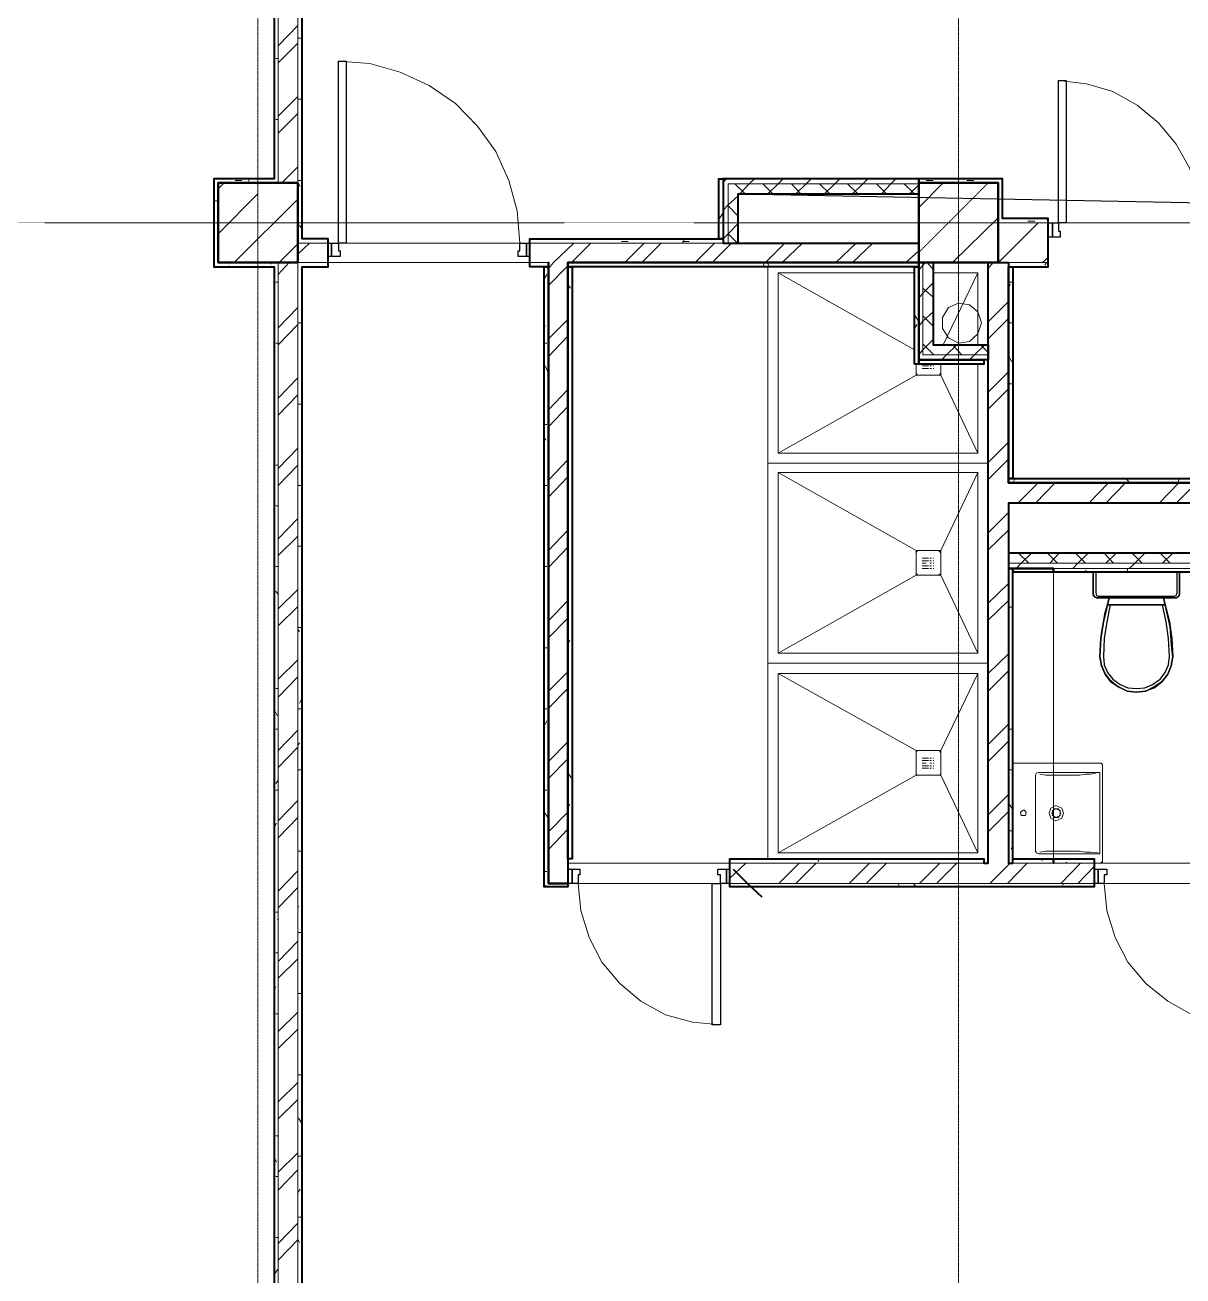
# Model space of a CAD drawing. Header units: millimetres. Extents: x -83618 to -12593, y -3271 to 55593.
# Drawn here: x -47438 to -41649, y 35159 to 41414 of the extents above; entities that cross this region are included whole.
import ezdxf

# ---------------------------------------------------------------- set-up
doc = ezdxf.new("R2010")
doc.units = ezdxf.units.MM
doc.linetypes.add('PDF_IMPORT', pattern=[1, 0.8, -0.2])
doc.layers.add('PDF _Геометрия', color=7, linetype='Continuous')

msp = doc.modelspace()

# ---------------------------------------------------------------- linework, layer by layer
at = {"layer": 'PDF _Геометрия', "linetype": 'PDF_IMPORT', "lineweight": 9, "ltscale": 0.786667}
for points in [[(-46273.17257, 17656.98676), (-46273.17257, 47496.07923)], [(-42771.40877, 17656.98676), (-42771.40877, 47496.07923)]]:
    msp.add_lwpolyline(points, dxfattribs=at)
at = {"layer": 'PDF _Геометрия', "lineweight": 18}
for points in [[(-46171.54944, 45899.74918), (-46171.54944, 44591.35134), (-46171.54944, 40623.81485), (-46171.54944, 44591.35134)], [(-45870.91434, 40323.17975), (-44964.77473, 40323.17975), (-45870.91434, 40323.17975), (-44964.77473, 40323.17975), (-44977.47762, 40484.08304), (-45019.8206, 40636.51774), (-45083.33505, 40780.48385), (-45176.48959, 40907.51277), (-45286.58132, 41021.83879), (-45417.84453, 41110.75903), (-45561.81064, 41178.50779), (-45714.24534, 41220.85076), (-45870.91434, 41233.55365)], [(-42271.7617, 40424.80288), (-41560.39977, 40424.80288), (-41577.33696, 40564.53469), (-41615.44564, 40695.79791), (-41683.19439, 40818.59252), (-41772.11463, 40924.44995), (-41877.97206, 41013.3702), (-42000.76668, 41081.11895), (-42132.0299, 41119.22763), (-42271.7617, 41136.16482)], [(-46171.54944, 40746.60947), (-46171.54944, 40793.18674), (-46171.54944, 40945.62144)], [(-43923.13762, 40323.17975), (-43923.13762, 40568.76899), (-43923.13762, 40619.58056), (-42970.42074, 40619.58056)], [(-43872.32605, 40323.17975), (-43872.32605, 40568.76899)], [(-42551.22532, 40424.80288), (-42322.57327, 40424.80288), (-42551.22532, 40424.80288), (-42572.39681, 40424.80288)], [(-42322.57327, 40225.79091), (-42521.58524, 40225.79091), (-42322.57327, 40225.79091), (-42322.57327, 40352.81983)], [(-46052.98912, 40323.17975), (-45921.7259, 40323.17975), (-46052.98912, 40323.17975), (-46074.1606, 40323.17975)], [(-46171.54944, 33624.52156), (-46171.54944, 33641.45875), (-46171.54944, 40225.79091), (-46171.54944, 33641.45875)], [(-44913.96317, 40225.79091), (-44913.96317, 40255.43099), (-44913.96317, 40225.79091), (-44820.80863, 40225.79091), (-44913.96317, 40225.79091), (-45921.7259, 40225.79091), (-45921.7259, 40255.43099), (-45921.7259, 40225.79091), (-46074.1606, 40225.79091), (-45921.7259, 40225.79091)], [(-46074.1606, 40225.79091), (-46074.1606, 40204.61943), (-46074.1606, 33624.52156), (-46074.1606, 40204.61943)], [(-42623.20837, 39764.25252), (-42898.43769, 39764.25252), (-42949.24926, 39764.25252), (-42949.24926, 40225.79091)], [(-42898.43769, 40225.79091), (-42623.20837, 40225.79091), (-42623.20837, 39815.06408)], [(-42623.20837, 39738.84673), (-42623.20837, 39222.26247), (-43724.12565, 39222.26247), (-43724.12565, 40204.61943)], [(-42991.59223, 39789.6583), (-43673.31408, 40174.97935), (-43673.31408, 39273.07404)], [(-42991.59223, 40174.97935), (-43673.31408, 40174.97935)], [(-42674.01994, 40174.97935), (-42898.43769, 40174.97935)], [(-42847.62612, 39815.06408), (-42674.01994, 40174.97935), (-42674.01994, 39815.06408)], [(-42983.12364, 39717.67525), (-42983.12364, 39662.62938)], [(-42860.32902, 39662.62938), (-42860.32902, 39717.67525)], [(-42674.01994, 39273.07404), (-42674.01994, 39717.67525)], [(-42974.65504, 39662.62938), (-42978.88934, 39666.86368), (-42983.12364, 39675.33228)], [(-42915.37488, 39709.20665), (-42906.90629, 39709.20665)], [(-42915.37488, 39696.50376), (-42906.90629, 39696.50376)], [(-42898.43769, 39709.20665), (-42894.20339, 39709.20665)], [(-42898.43769, 39696.50376), (-42894.20339, 39696.50376)], [(-42860.32902, 39675.33228), (-42864.56331, 39666.86368), (-42873.03191, 39662.62938)], [(-42674.01994, 39175.6852), (-43673.31408, 39175.6852), (-43673.31408, 38273.7799), (-42983.12364, 38663.33524), (-42860.32902, 38663.33524), (-42674.01994, 38273.7799), (-43673.31408, 38273.7799)], [(-42983.12364, 38663.33524), (-42983.12364, 38786.12986), (-43673.31408, 39175.6852)], [(-42860.32902, 38663.33524), (-42860.32902, 38786.12986), (-42674.01994, 39175.6852), (-42674.01994, 38273.7799)], [(-42983.12364, 38773.42697), (-42978.88934, 38781.89556), (-42974.65504, 38786.12986)], [(-42860.32902, 38786.12986), (-42983.12364, 38786.12986)], [(-42873.03191, 38786.12986), (-42864.56331, 38781.89556), (-42860.32902, 38773.42697)], [(-42953.48355, 38722.6154), (-42945.01496, 38722.6154)], [(-42940.78066, 38722.6154), (-42932.31207, 38722.6154)], [(-42915.37488, 38748.02119), (-42906.90629, 38748.02119)], [(-42915.37488, 38735.31829), (-42906.90629, 38735.31829)], [(-42915.37488, 38722.6154), (-42906.90629, 38722.6154)], [(-42898.43769, 38748.02119), (-42894.20339, 38748.02119)], [(-42898.43769, 38735.31829), (-42894.20339, 38735.31829)], [(-42898.43769, 38722.6154), (-42894.20339, 38722.6154)], [(-41280.93616, 38722.6154), (-42521.58524, 38722.6154)], [(-42974.65504, 38663.33524), (-42978.88934, 38667.56954), (-42983.12364, 38671.80384)], [(-42915.37488, 38709.91251), (-42906.90629, 38709.91251)], [(-42915.37488, 38697.20962), (-42906.90629, 38697.20962)], [(-42898.43769, 38709.91251), (-42894.20339, 38709.91251)], [(-42898.43769, 38697.20962), (-42894.20339, 38697.20962)], [(-42860.32902, 38671.80384), (-42864.56331, 38667.56954), (-42873.03191, 38663.33524)], [(-42297.16749, 37244.84568), (-42297.16749, 38680.27243), (-42297.16749, 37244.84568), (-42500.41375, 37244.84568), (-42500.41375, 38680.27243)], [(-43724.12565, 37244.84568), (-43724.12565, 38222.96833), (-42623.20837, 38222.96833), (-42623.20837, 37223.67419)], [(-42674.01994, 38172.15677), (-43673.31408, 38172.15677), (-43673.31408, 37274.48576), (-42983.12364, 37664.0411), (-42860.32902, 37664.0411), (-42674.01994, 37274.48576), (-43673.31408, 37274.48576)], [(-42983.12364, 37664.0411), (-42983.12364, 37786.83572), (-43673.31408, 38172.15677)], [(-42860.32902, 37664.0411), (-42860.32902, 37786.83572), (-42674.01994, 38172.15677), (-42674.01994, 37274.48576)], [(-42983.12364, 37774.13283), (-42978.88934, 37782.60142), (-42974.65504, 37786.83572)], [(-42860.32902, 37786.83572), (-42983.12364, 37786.83572)], [(-42873.03191, 37786.83572), (-42864.56331, 37782.60142), (-42860.32902, 37774.13283)], [(-42953.48355, 37723.32126), (-42945.01496, 37723.32126)], [(-42940.78066, 37723.32126), (-42932.31207, 37723.32126)], [(-42915.37488, 37748.72704), (-42906.90629, 37748.72704)], [(-42915.37488, 37736.02415), (-42906.90629, 37736.02415)], [(-42915.37488, 37723.32126), (-42906.90629, 37723.32126)], [(-42898.43769, 37748.72704), (-42894.20339, 37748.72704)], [(-42898.43769, 37736.02415), (-42894.20339, 37736.02415)], [(-42898.43769, 37723.32126), (-42894.20339, 37723.32126)], [(-42974.65504, 37664.0411), (-42978.88934, 37664.0411), (-42983.12364, 37672.50969)], [(-42915.37488, 37710.61837), (-42906.90629, 37710.61837)], [(-42915.37488, 37697.91548), (-42906.90629, 37697.91548)], [(-42898.43769, 37710.61837), (-42894.20339, 37710.61837)], [(-42898.43769, 37697.91548), (-42894.20339, 37697.91548)], [(-42860.32902, 37672.50969), (-42864.56331, 37664.0411), (-42873.03191, 37664.0411)], [(-44723.41979, 37244.84568), (-44723.41979, 37223.67419)], [(-44723.41979, 37194.03411), (-44723.41979, 37223.67419), (-43914.66902, 37223.67419), (-43914.66902, 37194.03411)], [(-42093.92122, 37194.03411), (-42093.92122, 37223.67419), (-41280.93616, 37223.67419)], [(-44672.60822, 37122.05106), (-44659.90533, 36986.55355), (-44617.56236, 36851.05603), (-44554.0479, 36728.26141), (-44465.12766, 36622.40398), (-44359.27023, 36533.48374), (-44236.47561, 36465.73499), (-44100.9781, 36427.62631), (-43961.24629, 36414.92342)], [(-43774.93721, 37122.05106), (-43825.74878, 37122.05106), (-43978.18348, 37122.05106)], [(-42043.10965, 37122.05106), (-42030.40676, 36986.55355), (-41988.06379, 36851.05603), (-41924.54933, 36728.26141), (-41835.62909, 36622.40398), (-41725.53736, 36533.48374), (-41602.74274, 36465.73499), (-41471.47953, 36427.62631), (-41331.74772, 36414.92342)], [(-46074.1606, 36021.13378), (-46074.1606, 36071.94535), (-46074.1606, 36224.38005)]]:
    msp.add_lwpolyline(points, dxfattribs=at)
at = {"layer": 'PDF _Геометрия', "lineweight": 40}
for points in [[(-46052.98912, 33323.88645), (-46052.98912, 40204.61943), (-45921.7259, 40204.61943), (-45921.7259, 40225.79091), (-45921.7259, 40323.17975), (-45921.7259, 40344.35124), (-46052.98912, 40344.35124), (-46052.98912, 44591.35134), (-46074.1606, 44591.35134), (-46171.54944, 44591.35134), (-46192.72092, 44591.35134), (-46192.72092, 40644.98634), (-46472.18454, 40644.98634), (-46493.35603, 40644.98634), (-46493.35603, 40204.61943), (-46472.18454, 40204.61943), (-46192.72092, 40204.61943), (-46192.72092, 33641.45875)], [(-41280.93616, 39023.25051), (-42521.58524, 39023.25051), (-42521.58524, 37223.67419), (-42500.41375, 37223.67419), (-42500.41375, 38697.20962), (-42521.58524, 38697.20962), (-42521.58524, 37223.67419), (-42500.41375, 37223.67419), (-42500.41375, 37244.84568), (-42297.16749, 37244.84568), (-42297.16749, 37223.67419), (-42297.16749, 37244.84568), (-42093.92122, 37244.84568), (-42093.92122, 37223.67419), (-42093.92122, 37122.05106), (-42093.92122, 37105.11387), (-43914.66902, 37105.11387), (-43914.66902, 37122.05106), (-43914.66902, 37223.67419), (-43914.66902, 37244.84568), (-42644.37986, 37244.84568), (-42644.37986, 37223.67419), (-42623.20837, 37223.67419), (-42623.20837, 40225.79091), (-42521.58524, 40225.79091), (-42521.58524, 40204.61943), (-42322.57327, 40204.61943), (-42322.57327, 40225.79091), (-42322.57327, 40424.80288), (-42322.57327, 40445.97437), (-42551.22532, 40445.97437), (-42551.22532, 40623.81485), (-42551.22532, 40644.98634), (-42970.42074, 40644.98634), (-42970.42074, 40623.81485), (-42572.39681, 40623.81485), (-42572.39681, 40225.79091), (-42970.42074, 40225.79091), (-42970.42074, 40623.81485), (-42572.39681, 40623.81485), (-42970.42074, 40623.81485), (-42970.42074, 40225.79091), (-42572.39681, 40225.79091), (-42572.39681, 40623.81485), (-42572.39681, 40424.80288), (-42572.39681, 40225.79091), (-42521.58524, 40225.79091), (-42521.58524, 39124.87364), (-39921.72675, 39124.87364)], [(-41280.93616, 38773.42697), (-42521.58524, 38773.42697), (-42521.58524, 38697.20962), (-42297.16749, 38697.20962), (-42500.41375, 38697.20962), (-42500.41375, 38680.27243), (-42297.16749, 38680.27243), (-42297.16749, 38697.20962), (-42297.16749, 38680.27243), (-41302.10764, 38680.27243)], [(-43897.73183, 37194.03411), (-43825.74878, 37122.05106), (-43753.76573, 37054.3023)]]:
    msp.add_lwpolyline(points, dxfattribs=at)
at = {"layer": 'PDF _Геометрия', "lineweight": 18}
for points in [[(-46074.1606, 40623.81485), (-46074.1606, 44591.35134)], [(-43948.5434, 40323.17975), (-44913.96317, 40323.17975)], [(-42674.01994, 39273.07404), (-43673.31408, 39273.07404), (-42983.12364, 39662.62938), (-42860.32902, 39662.62938)], [(-42623.20837, 39222.26247), (-42623.20837, 38222.96833), (-43724.12565, 38222.96833), (-43724.12565, 39222.26247)], [(-42297.16749, 38697.20962), (-41302.10764, 38697.20962)], [(-42644.37986, 37223.67419), (-43914.66902, 37223.67419)], [(-42093.92122, 37223.67419), (-42297.16749, 37223.67419), (-42500.41375, 37223.67419), (-42297.16749, 37223.67419)], [(-43914.66902, 37122.05106), (-42093.92122, 37122.05106)]]:
    msp.add_lwpolyline(points, close=True, dxfattribs=at)
at = {"layer": 'PDF _Геометрия', "lineweight": 9}
for points in [[(-46171.54944, 41309.771), (-46074.1606, 41411.39413)], [(-46074.1606, 41347.87968), (-46052.98912, 41347.87968)], [(-46171.54944, 41225.08506), (-46074.1606, 41322.47389)], [(-46184.25233, 41246.25654), (-46171.54944, 41246.25654)], [(-46188.48663, 41064.18176), (-46192.72092, 41055.71317)], [(-46171.54944, 40958.32433), (-46074.1606, 41055.71317)], [(-46074.1606, 41043.01028), (-46052.98912, 41043.01028)], [(-46171.54944, 40873.63839), (-46074.1606, 40971.02722)], [(-46184.25233, 40941.38714), (-46171.54944, 40941.38714)], [(-46154.61225, 40623.81485), (-46074.1606, 40704.2665)], [(-46442.54446, 40623.81485), (-46442.54446, 40623.81485)], [(-46387.4986, 40636.51774), (-46353.62422, 40636.51774)], [(-46315.51554, 40644.98634), (-46319.74984, 40632.28345)], [(-46074.1606, 40636.51774), (-46052.98912, 40636.51774)], [(-46061.45771, 40606.87766), (-46074.1606, 40628.04915)], [(-42932.31207, 40636.51774), (-42898.43769, 40636.51774)], [(-42729.0658, 40636.51774), (-42695.19142, 40636.51774)], [(-46489.12173, 40534.89461), (-46472.18454, 40534.89461)], [(-46052.98912, 40488.31734), (-46057.22341, 40479.84875)], [(-43948.5434, 40475.61445), (-43965.48059, 40445.97437)], [(-46052.98912, 40390.92851), (-46065.69201, 40412.09999)], [(-42551.22532, 40454.44296), (-42551.22532, 40454.44296)], [(-42424.1964, 40433.27148), (-42390.32203, 40433.27148)], [(-42322.57327, 40433.27148), (-42331.04186, 40445.97437)], [(-44499.00204, 40340.11694), (-44503.23634, 40344.35124)], [(-44139.08677, 40344.35124), (-44151.78967, 40323.17975)], [(-46074.1606, 40268.13389), (-46014.88044, 40323.17975)], [(-44820.80863, 40196.15083), (-44795.40284, 40225.79091), (-44693.77971, 40323.17975)], [(-44706.4826, 40225.79091), (-44609.09377, 40323.17975)], [(-44456.65907, 40331.64834), (-44422.78469, 40331.64834)], [(-44439.72188, 40225.79091), (-44342.33304, 40323.17975)], [(-44355.03593, 40225.79091), (-44257.6471, 40323.17975)], [(-44151.78967, 40331.64834), (-44117.91529, 40331.64834)], [(-44088.27521, 40225.79091), (-43990.88637, 40323.17975)], [(-44003.58926, 40225.79091), (-43906.20043, 40323.17975)], [(-43948.5434, 40331.64834), (-43948.5434, 40331.64834)], [(-43736.82854, 40225.79091), (-43639.4397, 40323.17975)], [(-43652.1426, 40225.79091), (-43550.51946, 40323.17975)], [(-43385.38187, 40225.79091), (-43283.75874, 40323.17975)], [(-43300.69593, 40225.79091), (-43199.07279, 40323.17975)], [(-43033.9352, 40225.79091), (-42970.42074, 40285.07108)], [(-46205.42382, 40225.79091), (-46209.65811, 40217.32232)], [(-46171.54944, 40166.51075), (-46116.50357, 40225.79091)], [(-43741.06284, 40225.79091), (-43749.53143, 40204.61943)], [(-43715.65705, 40204.61943), (-43728.35995, 40225.79091)], [(-42623.20837, 40196.15083), (-42597.80259, 40225.79091)], [(-42331.04186, 40225.79091), (-42339.51046, 40213.08802)], [(-46417.13868, 40204.61943), (-46417.13868, 40208.85373)], [(-44829.27722, 40166.51075), (-44841.98011, 40145.33927)], [(-44820.80863, 40111.46489), (-44723.41979, 40208.85373)], [(-46184.25233, 40128.40208), (-46171.54944, 40128.40208)], [(-44710.7169, 40098.762), (-44723.41979, 40115.69919)], [(-42521.58524, 40128.40208), (-42500.41375, 40128.40208)], [(-42513.11664, 40115.69919), (-42521.58524, 40098.762)], [(-42623.20837, 39929.39011), (-42521.58524, 40031.01324)], [(-46171.54944, 39899.75003), (-46074.1606, 40001.37316)], [(-46074.1606, 40018.31035), (-46074.1606, 40018.31035)], [(-46171.54944, 39815.06408), (-46074.1606, 39916.68722)], [(-46074.1606, 39925.15581), (-46052.98912, 39925.15581)], [(-44837.74582, 39908.21862), (-44841.98011, 39920.92151)], [(-44820.80863, 39844.70416), (-44723.41979, 39942.093)], [(-42978.88934, 39916.68722), (-42991.59223, 39895.51573)], [(-42970.42074, 39929.39011), (-42987.35793, 39959.03019)], [(-42623.20837, 39844.70416), (-42521.58524, 39946.3273)], [(-42521.58524, 39925.15581), (-42500.41375, 39925.15581)], [(-44820.80863, 39755.78392), (-44723.41979, 39857.40706)], [(-46184.25233, 39823.53268), (-46171.54944, 39823.53268)], [(-44841.98011, 39823.53268), (-44829.27722, 39823.53268)], [(-44719.18549, 39747.31533), (-44723.41979, 39743.08103)], [(-42504.64805, 39730.37814), (-42521.58524, 39760.01822)], [(-44825.04292, 39679.56657), (-44837.74582, 39709.20665)], [(-42623.20837, 39577.94344), (-42521.58524, 39679.56657)], [(-46171.54944, 39548.30336), (-46074.1606, 39649.92649)], [(-44820.80863, 39489.0232), (-44723.41979, 39590.64633)], [(-42623.20837, 39493.2575), (-42521.58524, 39594.88063)], [(-42521.58524, 39620.28641), (-42500.41375, 39620.28641)], [(-46171.54944, 39463.61742), (-46074.1606, 39565.24055)], [(-46074.1606, 39518.66328), (-46052.98912, 39518.66328)], [(-44820.80863, 39404.33725), (-44723.41979, 39505.96039)], [(-44841.98011, 39417.04015), (-44829.27722, 39417.04015)], [(-44833.51152, 39345.05709), (-44841.98011, 39332.3542)], [(-46171.54944, 39196.85669), (-46074.1606, 39298.47982)], [(-42623.20837, 39226.49677), (-42521.58524, 39328.1199)], [(-42517.35094, 39298.47982), (-42521.58524, 39285.77693)], [(-46184.25233, 39213.79388), (-46171.54944, 39213.79388)], [(-46171.54944, 39112.17075), (-46074.1606, 39213.79388)], [(-44820.80863, 39137.57653), (-44723.41979, 39239.19966)], [(-42623.20837, 39141.81083), (-42521.58524, 39243.43396)], [(-46171.54944, 39175.6852), (-46171.54944, 39175.6852)], [(-44820.80863, 39052.89059), (-44723.41979, 39154.51372)], [(-46074.1606, 39112.17075), (-46052.98912, 39112.17075)], [(-44841.98011, 39112.17075), (-44829.27722, 39112.17075)], [(-42487.71086, 39146.04512), (-42496.17946, 39129.10794)], [(-42475.00797, 39023.25051), (-42373.38484, 39124.87364)], [(-42386.08773, 39023.25051), (-42288.69889, 39124.87364)], [(-42119.327, 39023.25051), (-42021.93817, 39124.87364)], [(-42034.64106, 39023.25051), (-41937.25222, 39124.87364)], [(-41920.31503, 39129.10794), (-41933.01793, 39146.04512)], [(-41767.88033, 39023.25051), (-41670.4915, 39124.87364)], [(-41683.19439, 39023.25051), (-41581.57126, 39124.87364)], [(-41666.2572, 39146.04512), (-41674.7258, 39124.87364)], [(-46184.25233, 39010.54761), (-46171.54944, 39010.54761)], [(-42623.20837, 38875.0501), (-42521.58524, 38976.67324)], [(-46171.54944, 38845.41002), (-46074.1606, 38947.03316)], [(-46171.54944, 38760.72408), (-46074.1606, 38858.11291)], [(-44820.80863, 38786.12986), (-44723.41979, 38887.75299)], [(-42623.20837, 38790.36416), (-42521.58524, 38887.75299)], [(-46074.1606, 38807.30135), (-46052.98912, 38807.30135)], [(-44820.80863, 38701.44392), (-44723.41979, 38803.06705)], [(-46184.25233, 38705.67821), (-46171.54944, 38705.67821)], [(-44841.98011, 38705.67821), (-44829.27722, 38705.67821)], [(-42259.05881, 38697.20962), (-42259.05881, 38697.20962)], [(-42132.0299, 38680.27243), (-42136.26419, 38688.74103)], [(-41924.54933, 38697.20962), (-41928.78363, 38684.50673)], [(-46171.54944, 38493.96335), (-46074.1606, 38591.35219)], [(-42623.20837, 38523.60343), (-42521.58524, 38620.99227)], [(-46171.54944, 38565.94641), (-46184.25233, 38582.88359)], [(-44820.80863, 38434.68319), (-44723.41979, 38536.30633)], [(-42623.20837, 38438.91749), (-42521.58524, 38536.30633)], [(-46171.54944, 38409.27741), (-46074.1606, 38506.66625)], [(-42521.58524, 38502.43195), (-42500.41375, 38502.43195)], [(-46074.1606, 38400.80881), (-46052.98912, 38400.80881)], [(-44820.80863, 38349.99725), (-44723.41979, 38447.38608)], [(-46065.69201, 38379.63733), (-46074.1606, 38392.34022)], [(-44841.98011, 38299.18568), (-44829.27722, 38299.18568)], [(-44714.9512, 38337.29436), (-44723.41979, 38320.35717)], [(-46171.54944, 38142.51668), (-46074.1606, 38239.90552)], [(-42623.20837, 38172.15677), (-42521.58524, 38269.5456)], [(-46188.48663, 38189.09395), (-46192.72092, 38193.32825)], [(-46171.54944, 38053.59644), (-46074.1606, 38155.21958)], [(-44820.80863, 38083.23652), (-44723.41979, 38180.62536)], [(-42623.20837, 38083.23652), (-42521.58524, 38184.85966)], [(-46184.25233, 38095.93942), (-46171.54944, 38095.93942)], [(-44820.80863, 37998.55058), (-44723.41979, 38095.93942)], [(-46052.98912, 38049.36215), (-46065.69201, 38023.95636)], [(-46188.48663, 38015.48777), (-46192.72092, 38011.25347)], [(-46175.78374, 37960.4419), (-46192.72092, 37990.08198)], [(-46074.1606, 37994.31628), (-46052.98912, 37994.31628)], [(-44841.98011, 37994.31628), (-44829.27722, 37994.31628)], [(-46052.98912, 37951.97331), (-46052.98912, 37951.97331)], [(-44829.27722, 37935.03612), (-44841.98011, 37909.63034)], [(-42623.20837, 37816.4758), (-42521.58524, 37918.09893)], [(-46184.25233, 37892.69315), (-46171.54944, 37892.69315)], [(-46171.54944, 37786.83572), (-46074.1606, 37888.45885)], [(-42521.58524, 37892.69315), (-42500.41375, 37892.69315)], [(-46171.54944, 37702.14977), (-46074.1606, 37803.77291)], [(-46065.69201, 37824.94439), (-46074.1606, 37812.2415)], [(-44820.80863, 37731.78985), (-44723.41979, 37829.17869)], [(-42623.20837, 37731.78985), (-42521.58524, 37833.41299)], [(-44820.80863, 37647.10391), (-44723.41979, 37744.49275)], [(-42521.58524, 37727.55556), (-42521.58524, 37727.55556)], [(-42500.41375, 37723.32126), (-42060.04684, 37723.32126), (-42500.41375, 37723.32126), (-42500.41375, 37719.08696), (-42500.41375, 37244.84568)], [(-46074.1606, 37689.44688), (-46052.98912, 37689.44688)], [(-44702.2483, 37642.86961), (-44719.18549, 37668.2754)], [(-42521.58524, 37689.44688), (-42500.41375, 37689.44688)], [(-42364.91624, 37668.2754), (-42335.27616, 37664.0411), (-42305.63608, 37664.0411), (-42280.2303, 37664.0411), (-42250.59022, 37664.0411), (-42220.95014, 37664.0411), (-42195.54435, 37664.0411), (-42165.90427, 37664.0411), (-42136.26419, 37668.2754), (-42110.85841, 37668.2754), (-42072.74973, 37676.74399)], [(-46171.54944, 37638.63532), (-46184.25233, 37621.69813)], [(-46184.25233, 37587.82375), (-46171.54944, 37587.82375)], [(-44841.98011, 37587.82375), (-44829.27722, 37587.82375)], [(-46171.54944, 37435.38905), (-46074.1606, 37537.01218)], [(-42623.20837, 37465.02913), (-42521.58524, 37566.65226)], [(-44825.04292, 37452.32624), (-44841.98011, 37477.73202)], [(-44820.80863, 37380.34319), (-44723.41979, 37477.73202)], [(-44714.9512, 37515.8407), (-44723.41979, 37507.3721)], [(-42623.20837, 37380.34319), (-42521.58524, 37481.96632)], [(-42504.64805, 37498.90351), (-42521.58524, 37524.30929)], [(-46180.01803, 37422.68616), (-46192.72092, 37401.51467)], [(-46171.54944, 37350.70311), (-46074.1606, 37452.32624)], [(-44702.2483, 37439.62335), (-44702.2483, 37443.85764)], [(-44820.80863, 37291.42294), (-44723.41979, 37393.04608)], [(-42521.58524, 37384.57748), (-42500.41375, 37384.57748)], [(-46074.1606, 37282.95435), (-46052.98912, 37282.95435)], [(-42500.41375, 37287.18865), (-42508.88235, 37299.89154)], [(-42364.91624, 37278.72005), (-42335.27616, 37282.95435), (-42305.63608, 37282.95435), (-42280.2303, 37282.95435), (-42250.59022, 37282.95435), (-42220.95014, 37282.95435), (-42195.54435, 37282.95435), (-42165.90427, 37282.95435), (-42136.26419, 37278.72005), (-42110.85841, 37278.72005), (-42072.74973, 37274.48576)], [(-43914.66902, 37147.45684), (-43834.21738, 37223.67419)], [(-43766.46862, 37240.61138), (-43766.46862, 37244.84568)], [(-43669.07978, 37122.05106), (-43567.45665, 37223.67419)], [(-43584.39384, 37122.05106), (-43482.77071, 37223.67419)], [(-43465.83352, 37244.84568), (-43474.30211, 37232.14278)], [(-43317.63312, 37122.05106), (-43216.00998, 37223.67419)], [(-43232.94717, 37122.05106), (-43131.32404, 37223.67419)], [(-42966.18645, 37122.05106), (-42864.56331, 37223.67419)], [(-42881.5005, 37122.05106), (-42779.87737, 37223.67419)], [(-42614.73978, 37122.05106), (-42513.11664, 37223.67419)], [(-42525.81954, 37122.05106), (-42428.4307, 37223.67419)], [(-42352.21335, 37236.37708), (-42360.68194, 37244.84568)], [(-42259.05881, 37122.05106), (-42161.66998, 37223.67419)], [(-42229.41873, 37223.67419), (-42233.65303, 37227.90849)], [(-42051.57825, 37227.90849), (-42055.81255, 37223.67419), (-42060.04684, 37223.67419), (-42055.81255, 37227.90849), (-42051.57825, 37232.14278)], [(-46171.54944, 37083.94238), (-46074.1606, 37185.56551)], [(-44841.98011, 37181.33122), (-44829.27722, 37181.33122)], [(-42174.37287, 37122.05106), (-42093.92122, 37206.737)], [(-46171.54944, 36999.25644), (-46074.1606, 37100.87957)], [(-44833.51152, 37113.58246), (-44837.74582, 37105.11387)], [(-44723.41979, 37122.05106), (-44723.41979, 37126.28535)], [(-43067.80958, 37122.05106), (-43072.04388, 37113.58246)], [(-42983.12364, 37105.11387), (-42995.82653, 37122.05106)], [(-42246.35592, 37122.05106), (-42250.59022, 37113.58246)], [(-46184.25233, 36978.08495), (-46171.54944, 36978.08495)], [(-46069.9263, 37007.72503), (-46074.1606, 36999.25644)], [(-46171.54944, 36939.97628), (-46175.78374, 36944.21057)], [(-46074.1606, 36876.46182), (-46052.98912, 36876.46182)], [(-46184.25233, 36774.83868), (-46171.54944, 36774.83868)], [(-46171.54944, 36732.49571), (-46074.1606, 36834.11885)], [(-46171.54944, 36647.80977), (-46074.1606, 36745.1986)], [(-46184.25233, 36605.4668), (-46192.72092, 36588.52961)], [(-46074.1606, 36571.59242), (-46052.98912, 36571.59242)], [(-46184.25233, 36469.96928), (-46171.54944, 36469.96928)], [(-46171.54944, 36381.04904), (-46074.1606, 36478.43788)], [(-46171.54944, 36296.3631), (-46074.1606, 36393.75193)], [(-46074.1606, 36165.09989), (-46052.98912, 36165.09989)], [(-46171.54944, 36029.60237), (-46074.1606, 36126.99121)], [(-46171.54944, 35944.91643), (-46074.1606, 36042.30527)], [(-46052.98912, 35919.51065), (-46069.9263, 35949.15073)], [(-46184.25233, 35860.23049), (-46171.54944, 35860.23049)], [(-46171.54944, 35678.15571), (-46074.1606, 35775.54454)], [(-46180.01803, 35728.96727), (-46192.72092, 35754.37306)], [(-46074.1606, 35758.60735), (-46052.98912, 35758.60735)], [(-46052.98912, 35716.26438), (-46057.22341, 35720.49868)], [(-46184.25233, 35656.98422), (-46171.54944, 35656.98422)], [(-46171.54944, 35589.23546), (-46074.1606, 35690.8586)], [(-46061.45771, 35593.46976), (-46074.1606, 35576.53257)], [(-46171.54944, 35322.47474), (-46074.1606, 35424.09787)], [(-46074.1606, 35453.73795), (-46052.98912, 35453.73795)], [(-46184.25233, 35352.11482), (-46171.54944, 35352.11482)], [(-46171.54944, 35237.7888), (-46074.1606, 35339.41193)], [(-46065.69201, 35326.70904), (-46074.1606, 35343.64623)], [(-46175.78374, 35191.21153), (-46192.72092, 35165.80574)]]:
    msp.add_lwpolyline(points, dxfattribs=at)
at = {"layer": 'PDF _Геометрия', "lineweight": 30}
for points in [[(-45870.91434, 40323.17975), (-45870.91434, 41233.55365), (-45832.80566, 41233.55365), (-45832.80566, 40323.17975)], [(-42271.7617, 40424.80288), (-42271.7617, 41136.16482), (-42233.65303, 41136.16482), (-42233.65303, 40424.80288)], [(-42322.57327, 40352.81983), (-42322.57327, 40424.80288), (-42301.40178, 40424.80288), (-42301.40178, 40352.81983)], [(-42301.40178, 40424.80288), (-42271.7617, 40424.80288), (-42271.7617, 40382.45991), (-42263.29311, 40382.45991), (-42263.29311, 40352.81983), (-42301.40178, 40352.81983)], [(-45921.7259, 40255.43099), (-45921.7259, 40323.17975), (-45904.78871, 40323.17975), (-45904.78871, 40255.43099)], [(-45904.78871, 40323.17975), (-45870.91434, 40323.17975), (-45870.91434, 40285.07108), (-45862.44574, 40285.07108), (-45862.44574, 40255.43099), (-45904.78871, 40255.43099)], [(-44973.24333, 40255.43099), (-44973.24333, 40285.07108), (-44964.77473, 40285.07108), (-44964.77473, 40323.17975), (-44930.90035, 40323.17975), (-44930.90035, 40255.43099)], [(-44930.90035, 40323.17975), (-44913.96317, 40323.17975), (-44913.96317, 40255.43099), (-44930.90035, 40255.43099)], [(-42098.15552, 38620.99227), (-42098.15552, 38625.22657), (-42098.15552, 38629.46086), (-42098.15552, 38633.69516), (-42098.15552, 38637.92946), (-42098.15552, 38633.69516), (-42098.15552, 38629.46086), (-42098.15552, 38625.22657)], [(-41666.2572, 38637.92946), (-41666.2572, 38633.69516), (-41666.2572, 38629.46086), (-41666.2572, 38625.22657), (-41666.2572, 38620.99227), (-41666.2572, 38625.22657), (-41666.2572, 38629.46086), (-41666.2572, 38633.69516)], [(-42026.17246, 38515.13484), (-42017.70387, 38549.00922), (-42026.17246, 38515.13484), (-42047.34395, 38430.4489), (-42060.04684, 38345.76295), (-42064.28114, 38256.84271), (-42060.04684, 38345.76295), (-42047.34395, 38430.4489)], [(-41738.24025, 38515.13484), (-41750.94315, 38515.13484), (-42013.46957, 38515.13484), (-42026.17246, 38515.13484)], [(-41704.36588, 38345.76295), (-41700.13158, 38256.84271), (-41708.60017, 38210.26544), (-41725.53736, 38167.92247), (-41755.17744, 38129.81379), (-41793.28612, 38104.40801), (-41835.62909, 38083.23652), (-41793.28612, 38104.40801), (-41755.17744, 38129.81379), (-41725.53736, 38167.92247), (-41708.60017, 38210.26544), (-41700.13158, 38256.84271)], [(-41882.20636, 38079.00223), (-41835.62909, 38083.23652), (-41882.20636, 38079.00223), (-41928.78363, 38083.23652), (-41971.1266, 38104.40801), (-42009.23528, 38129.81379), (-42038.87536, 38167.92247), (-42055.81255, 38210.26544), (-42038.87536, 38167.92247), (-42009.23528, 38129.81379), (-41971.1266, 38104.40801), (-41928.78363, 38083.23652)], [(-44702.2483, 37122.05106), (-44723.41979, 37122.05106), (-44723.41979, 37194.03411), (-44702.2483, 37194.03411)], [(-44664.13963, 37194.03411), (-44664.13963, 37164.39403), (-44672.60822, 37164.39403), (-44672.60822, 37122.05106), (-44702.2483, 37122.05106), (-44702.2483, 37194.03411)], [(-43931.60621, 37122.05106), (-43961.24629, 37122.05106), (-43961.24629, 37164.39403), (-43973.94918, 37164.39403), (-43973.94918, 37194.03411), (-43931.60621, 37194.03411)], [(-43914.66902, 37194.03411), (-43914.66902, 37122.05106), (-43931.60621, 37122.05106), (-43931.60621, 37194.03411)], [(-42072.74973, 37122.05106), (-42093.92122, 37122.05106), (-42093.92122, 37194.03411), (-42072.74973, 37194.03411)], [(-42030.40676, 37194.03411), (-42030.40676, 37164.39403), (-42043.10965, 37164.39403), (-42043.10965, 37122.05106), (-42072.74973, 37122.05106), (-42072.74973, 37194.03411)], [(-43961.24629, 37122.05106), (-43961.24629, 36414.92342), (-44003.58926, 36414.92342), (-44003.58926, 37122.05106)]]:
    msp.add_lwpolyline(points, close=True, dxfattribs=at)
at = {"layer": 'PDF _Геометрия', "color": 49, "lineweight": 9, "true_color": 0x474747}
for points in [[(-46472.18454, 40594.17477), (-46442.54446, 40623.81485)], [(-42970.42074, 40501.02023), (-42847.62612, 40623.81485)], [(-46472.18454, 40369.75702), (-46273.17257, 40568.76899)], [(-46391.73289, 40225.79091), (-46074.1606, 40543.36321)], [(-42801.04886, 40225.79091), (-42572.39681, 40450.20867)], [(-42568.16251, 40230.02521), (-42373.38484, 40424.80288)], [(-46167.31514, 40225.79091), (-46074.1606, 40318.94545)], [(-42352.21335, 40225.79091), (-42322.57327, 40251.1967)]]:
    msp.add_lwpolyline(points, dxfattribs=at)
at = {"layer": 'PDF _Геометрия', "lineweight": 40}
for points in [[(-46472.18454, 40225.79091), (-46472.18454, 40623.81485), (-46074.1606, 40623.81485), (-46074.1606, 40225.79091), (-46074.1606, 40623.81485), (-46472.18454, 40623.81485)], [(-46192.72092, 40225.79091), (-46171.54944, 40225.79091), (-46074.1606, 40225.79091), (-46074.1606, 40323.17975), (-46074.1606, 40623.81485), (-46171.54944, 40623.81485), (-46192.72092, 40623.81485), (-46472.18454, 40623.81485), (-46472.18454, 40225.79091), (-46074.1606, 40225.79091), (-46472.18454, 40225.79091)], [(-43948.5434, 40344.35124), (-43948.5434, 40323.17975), (-42970.42074, 40323.17975), (-42970.42074, 40225.79091), (-44723.41979, 40225.79091), (-44723.41979, 37122.05106), (-44723.41979, 37105.11387), (-44820.80863, 37105.11387), (-44841.98011, 37105.11387), (-44841.98011, 40204.61943), (-44820.80863, 40204.61943), (-44820.80863, 37122.05106), (-44723.41979, 37122.05106), (-44820.80863, 37122.05106), (-44820.80863, 40225.79091), (-44820.80863, 40204.61943), (-44913.96317, 40204.61943), (-44913.96317, 40225.79091), (-44913.96317, 40323.17975), (-44913.96317, 40344.35124), (-43948.5434, 40344.35124), (-43969.71489, 40344.35124), (-43969.71489, 40644.98634), (-43948.5434, 40644.98634)], [(-43872.32605, 40323.17975), (-43872.32605, 40568.76899), (-42970.42074, 40568.76899), (-42970.42074, 40644.98634), (-43948.5434, 40644.98634), (-43948.5434, 40619.58056), (-43948.5434, 40568.76899), (-43948.5434, 40323.17975)], [(-44723.41979, 40225.79091), (-42970.42074, 40225.79091), (-42970.42074, 40204.61943), (-44723.41979, 40204.61943)], [(-42949.24926, 39738.84673), (-42970.42074, 39738.84673), (-42644.37986, 39738.84673), (-42644.37986, 39717.67525), (-42970.42074, 39717.67525), (-42970.42074, 39738.84673), (-42970.42074, 40225.79091), (-42898.43769, 40225.79091), (-42898.43769, 39815.06408), (-42623.20837, 39815.06408), (-42623.20837, 39738.84673), (-42898.43769, 39738.84673)], [(-44723.41979, 37244.84568), (-44723.41979, 40204.61943), (-44702.2483, 40204.61943), (-44702.2483, 37244.84568)], [(-42991.59223, 39717.67525), (-42991.59223, 40204.61943), (-42970.42074, 40204.61943), (-42970.42074, 39717.67525)], [(-42521.58524, 39146.04512), (-42521.58524, 40204.61943), (-42500.41375, 40204.61943), (-42500.41375, 39146.04512)], [(-39942.89824, 39124.87364), (-42521.58524, 39124.87364), (-42521.58524, 39146.04512), (-39942.89824, 39146.04512)]]:
    msp.add_lwpolyline(points, close=True, dxfattribs=at)
at = {"layer": 'PDF _Геометрия', "color": 251, "lineweight": 9, "true_color": 0x515151}
for points in [[(-43948.5434, 40628.04915), (-43931.60621, 40644.98634)], [(-43838.45167, 40568.76899), (-43889.26324, 40619.58056)], [(-43863.85746, 40568.76899), (-43817.28019, 40619.58056), (-43791.8744, 40644.98634)], [(-43698.71986, 40568.76899), (-43749.53143, 40619.58056)], [(-43724.12565, 40568.76899), (-43673.31408, 40619.58056), (-43647.9083, 40644.98634)], [(-43558.98806, 40568.76899), (-43605.56533, 40619.58056)], [(-43584.39384, 40568.76899), (-43533.58227, 40619.58056), (-43508.17649, 40644.98634)], [(-43415.02195, 40568.76899), (-43465.83352, 40619.58056)], [(-43440.42773, 40568.76899), (-43389.61617, 40619.58056), (-43364.21038, 40644.98634)], [(-43275.29014, 40568.76899), (-43326.10171, 40619.58056)], [(-43300.69593, 40568.76899), (-43249.88436, 40619.58056), (-43224.47858, 40644.98634)], [(-43131.32404, 40568.76899), (-43182.1356, 40619.58056)], [(-43156.72982, 40568.76899), (-43110.15255, 40619.58056), (-43084.74677, 40644.98634)], [(-42991.59223, 40568.76899), (-43042.4038, 40619.58056)], [(-43016.99801, 40568.76899), (-42970.42074, 40615.34626)], [(-43948.5434, 40488.31734), (-43923.13762, 40513.72312), (-43872.32605, 40560.30039)], [(-43872.32605, 40458.67726), (-43923.13762, 40509.48883)], [(-43948.5434, 40344.35124), (-43923.13762, 40369.75702), (-43872.32605, 40420.56859)], [(-43876.56035, 40323.17975), (-43923.13762, 40369.75702)], [(-42970.42074, 40187.68224), (-42949.24926, 40213.08802), (-42936.54637, 40225.79091)], [(-42898.43769, 40191.91654), (-42928.07777, 40225.79091)], [(-42970.42074, 40047.95043), (-42949.24926, 40073.35621), (-42898.43769, 40124.16778)], [(-42898.43769, 40052.18473), (-42949.24926, 40098.762)], [(-42970.42074, 39908.21862), (-42949.24926, 39933.62441), (-42898.43769, 39980.20168)], [(-42898.43769, 39908.21862), (-42949.24926, 39959.03019)], [(-42970.42074, 39764.25252), (-42949.24926, 39789.6583), (-42898.43769, 39840.46987)], [(-42894.20339, 39764.25252), (-42898.43769, 39768.48682), (-42949.24926, 39819.29838)], [(-42856.09472, 39738.84673), (-42830.68894, 39764.25252), (-42779.87737, 39815.06408)], [(-42754.47159, 39764.25252), (-42801.04886, 39815.06408)], [(-42716.36291, 39738.84673), (-42690.95713, 39764.25252), (-42640.14556, 39815.06408)], [(-42623.20837, 39776.95541), (-42661.31705, 39815.06408)], [(-42483.47656, 38697.20962), (-42458.07078, 38722.6154), (-42407.25921, 38773.42697)], [(-42419.96211, 38722.6154), (-42470.77367, 38773.42697)], [(-42275.996, 38722.6154), (-42326.80757, 38773.42697)], [(-42314.10468, 38722.6154), (-42267.52741, 38773.42697)], [(-42199.77865, 38697.20962), (-42174.37287, 38722.6154), (-42123.5613, 38773.42697)], [(-42136.26419, 38722.6154), (-42187.07576, 38773.42697)], [(-41996.53238, 38722.6154), (-42043.10965, 38773.42697)], [(-42034.64106, 38722.6154), (-41983.82949, 38773.42697)], [(-41916.08074, 38697.20962), (-41890.67495, 38722.6154), (-41839.86339, 38773.42697)], [(-41852.56628, 38722.6154), (-41903.37785, 38773.42697)], [(-41712.83447, 38722.6154), (-41763.64604, 38773.42697)], [(-41750.94315, 38722.6154), (-41700.13158, 38773.42697)]]:
    msp.add_lwpolyline(points, dxfattribs=at)
at = {"layer": 'PDF _Геометрия', "color": 49, "linetype": 'PDF_IMPORT', "lineweight": 9, "ltscale": 0.094281, "true_color": 0x474747}
msp.add_lwpolyline([(-42970.42074, 40276.60248), (-42623.20837, 40623.81485)], dxfattribs=at)
at = {"layer": 'PDF _Геометрия', "linetype": 'PDF_IMPORT', "lineweight": 18, "ltscale": 0.358333}
msp.add_lwpolyline([(-43872.32605, 40568.76899), (-36419.96295, 40424.80288)], dxfattribs=at)
at = {"layer": 'PDF _Геометрия', "linetype": 'PDF_IMPORT', "lineweight": 9, "ltscale": 0.833333}
msp.add_lwpolyline([(-55940.07311, 40424.80288), (-28175.78628, 40424.80288)], dxfattribs=at)
at = {"layer": 'PDF _Геометрия', "lineweight": 9}
for points in [[(-42657.08275, 39925.15581), (-42674.01994, 39980.20168), (-42716.36291, 40014.07605), (-42771.40877, 40022.54465), (-42822.22034, 40001.37316), (-42851.86042, 39950.5616), (-42851.86042, 39895.51573), (-42822.22034, 39848.93846), (-42771.40877, 39823.53268), (-42716.36291, 39832.00127), (-42674.01994, 39870.10995)], [(-42060.04684, 37723.32126), (-42055.81255, 37723.32126), (-42051.57825, 37714.85267), (-42055.81255, 37723.32126)], [(-42051.57825, 37232.14278), (-42051.57825, 37714.85267)], [(-42386.08773, 37664.0411), (-42381.85343, 37672.50969), (-42373.38484, 37676.74399), (-42064.28114, 37676.74399), (-42064.28114, 37270.25146), (-42369.15054, 37270.25146), (-42381.85343, 37274.48576), (-42386.08773, 37282.95435)], [(-42445.36789, 37490.43491), (-42462.30508, 37477.73202), (-42458.07078, 37460.79483), (-42436.89929, 37460.79483), (-42432.665, 37477.73202)], [(-42246.35592, 37473.49772), (-42254.82451, 37498.90351), (-42284.46459, 37511.6064), (-42309.87038, 37498.90351), (-42318.33897, 37473.49772), (-42309.87038, 37448.09194), (-42284.46459, 37435.38905), (-42254.82451, 37448.09194)], [(-42259.05881, 37473.49772), (-42271.7617, 37494.66921), (-42292.93319, 37494.66921), (-42305.63608, 37473.49772), (-42292.93319, 37452.32624), (-42271.7617, 37452.32624)], [(-42284.46459, 37494.66921), (-42301.40178, 37486.20062), (-42301.40178, 37460.79483), (-42284.46459, 37452.32624), (-42263.29311, 37460.79483), (-42263.29311, 37486.20062)], [(-42093.92122, 37223.67419), (-42060.04684, 37223.67419)]]:
    msp.add_lwpolyline(points, close=True, dxfattribs=at)
at = {"layer": 'PDF _Геометрия', "linetype": 'PDF_IMPORT', "lineweight": 18, "ltscale": 0.003333}
for points in [[(-42953.48355, 39709.20665), (-42919.60918, 39709.20665)], [(-42953.48355, 39696.50376), (-42919.60918, 39696.50376)], [(-42953.48355, 38748.02119), (-42919.60918, 38748.02119)], [(-42953.48355, 38735.31829), (-42919.60918, 38735.31829)], [(-42953.48355, 38709.91251), (-42919.60918, 38709.91251)], [(-42953.48355, 38697.20962), (-42919.60918, 38697.20962)], [(-42953.48355, 37748.72704), (-42919.60918, 37748.72704)], [(-42953.48355, 37736.02415), (-42919.60918, 37736.02415)], [(-42953.48355, 37710.61837), (-42919.60918, 37710.61837)], [(-42953.48355, 37697.91548), (-42919.60918, 37697.91548)]]:
    msp.add_lwpolyline(points, dxfattribs=at)
at = {"layer": 'PDF _Геометрия', "lineweight": 30}
for points in [[(-42098.15552, 38680.27243), (-42098.15552, 38570.1807), (-42089.68692, 38553.24351), (-42076.98403, 38549.00922), (-42081.21833, 38549.00922), (-42076.98403, 38549.00922), (-41687.42869, 38549.00922), (-41742.47455, 38549.00922), (-42021.93817, 38549.00922)], [(-42098.15552, 38565.94641), (-42098.15552, 38570.1807), (-42098.15552, 38680.27243), (-42098.15552, 38570.1807), (-42098.15552, 38561.71211), (-42093.92122, 38557.47781), (-42089.68692, 38553.24351), (-42085.45263, 38553.24351), (-42081.21833, 38549.00922)], [(-42085.45263, 38680.27243), (-42085.45263, 38676.03813), (-42085.45263, 38574.415), (-42081.21833, 38561.71211), (-42072.74973, 38557.47781), (-41691.66298, 38557.47781), (-41683.19439, 38561.71211), (-41678.96009, 38574.415), (-41678.96009, 38676.03813), (-41678.96009, 38680.27243)], [(-41666.2572, 38680.27243), (-41666.2572, 38570.1807), (-41674.7258, 38553.24351), (-41678.96009, 38553.24351), (-41678.96009, 38549.00922), (-41683.19439, 38549.00922), (-41687.42869, 38549.00922), (-41683.19439, 38549.00922), (-41678.96009, 38553.24351), (-41674.7258, 38553.24351), (-41670.4915, 38557.47781)], [(-41670.4915, 38561.71211), (-41670.4915, 38557.47781), (-41666.2572, 38561.71211), (-41666.2572, 38570.1807), (-41666.2572, 38680.27243), (-41666.2572, 38570.1807), (-41666.2572, 38565.94641)], [(-42098.15552, 38633.69516), (-42098.15552, 38633.69516)], [(-42098.15552, 38633.69516), (-42098.15552, 38633.69516)], [(-42098.15552, 38620.99227), (-42098.15552, 38620.99227)], [(-42098.15552, 38620.99227), (-42098.15552, 38620.99227)], [(-41666.2572, 38633.69516), (-41666.2572, 38633.69516)], [(-41666.2572, 38633.69516), (-41666.2572, 38633.69516)], [(-41666.2572, 38620.99227), (-41666.2572, 38620.99227)], [(-41666.2572, 38620.99227), (-41666.2572, 38620.99227)], [(-42098.15552, 38561.71211), (-42093.92122, 38557.47781), (-42089.68692, 38553.24351), (-42085.45263, 38553.24351), (-42085.45263, 38549.00922)], [(-42093.92122, 38557.47781), (-42093.92122, 38557.47781)], [(-41674.7258, 38553.24351), (-41687.42869, 38549.00922), (-42076.98403, 38549.00922)], [(-41839.86339, 38083.23652), (-41793.28612, 38100.17371), (-41755.17744, 38129.81379), (-41725.53736, 38167.92247), (-41708.60017, 38210.26544), (-41700.13158, 38256.84271), (-41704.36588, 38294.95138), (-41712.83447, 38405.04311), (-41738.24025, 38515.13484), (-41717.06877, 38430.4489), (-41704.36588, 38345.76295), (-41717.06877, 38430.4489), (-41738.24025, 38515.13484), (-41746.70885, 38549.00922), (-41738.24025, 38515.13484)], [(-41670.4915, 38557.47781), (-41670.4915, 38557.47781)], [(-41839.86339, 38083.23652), (-41882.20636, 38079.00223), (-41928.78363, 38083.23652), (-41975.3609, 38104.40801), (-42009.23528, 38134.04809), (-42038.87536, 38172.15677), (-42055.81255, 38214.49974), (-42064.28114, 38256.84271), (-42055.81255, 38210.26544), (-42064.28114, 38256.84271), (-42055.81255, 38371.16873), (-42038.87536, 38477.02616), (-42026.17246, 38515.13484)], [(-42013.46957, 38515.13484), (-42030.40676, 38430.4489), (-42043.10965, 38345.76295), (-42047.34395, 38256.84271), (-42043.10965, 38214.49974), (-42026.17246, 38176.39106), (-42000.76668, 38142.51668), (-41962.65801, 38117.1109), (-41924.54933, 38100.17371), (-41882.20636, 38095.93942), (-41839.86339, 38100.17371), (-41801.75471, 38117.1109), (-41763.64604, 38142.51668), (-41738.24025, 38176.39106), (-41721.30307, 38214.49974), (-41717.06877, 38256.84271), (-41721.30307, 38345.76295), (-41734.00596, 38430.4489), (-41750.94315, 38515.13484)]]:
    msp.add_lwpolyline(points, dxfattribs=at)
at = {"layer": 'PDF _Геометрия', "linetype": 'PDF_IMPORT', "lineweight": 18, "ltscale": 0.28}
msp.add_lwpolyline([(-37770.70376, 37122.05106), (-44672.60822, 37122.05106), (-41331.74772, 37122.05106)], dxfattribs=at)

doc.saveas('drawing.dxf')
